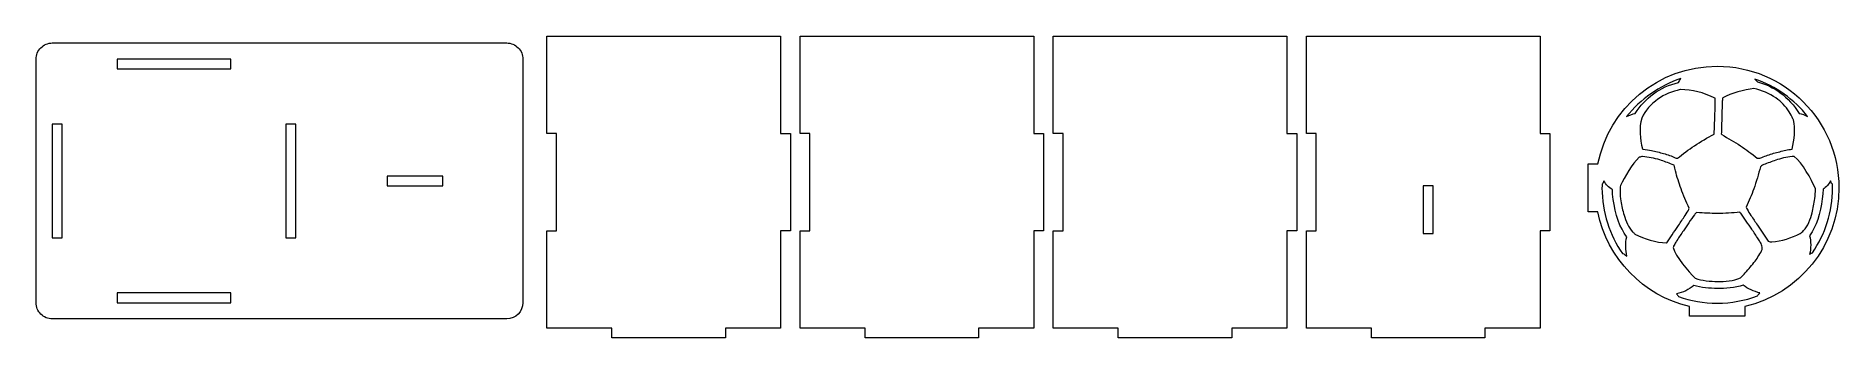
# Model space of a CAD drawing. Header units: millimetres. Extents: x -278 to 278, y -47 to 46.
import ezdxf

# ---------------------------------------------------------------- set-up
doc = ezdxf.new("R2010")
doc.units = ezdxf.units.MM
doc.header["$MEASUREMENT"] = 0
doc.layers.add('Camada 1', color=7, linetype='Continuous')

msp = doc.modelspace()

# ---------------------------------------------------------------- linework, layer by layer
at = {"layer": 'Camada 1', "color": 250, "lineweight": 20}
for points, knots in [([(-48.3344, -43.5), (-48.3344, -43.5), (-48.3344, -13.5), (-48.3344, -13.5), (-48.3344, -13.5), (-48.3344, -13.5), (-45.3344, -13.5), (-45.3344, -13.5), (-45.3344, -13.5), (-45.3344, -13.5), (-45.3344, 16.5), (-45.3344, 16.5), (-45.3344, 16.5), (-45.3344, 16.5), (-48.3344, 16.5), (-48.3344, 16.5), (-48.3344, 16.5), (-48.3344, 16.5), (-48.3344, 46.5), (-48.3344, 46.5), (-48.3344, 46.5), (-48.3344, 46.5), (-120.3344, 46.5), (-120.3344, 46.5), (-120.3344, 46.5), (-120.3344, 46.5), (-120.3344, 16.5), (-120.3344, 16.5), (-120.3344, 16.5), (-120.3344, 16.5), (-117.3344, 16.5), (-117.3344, 16.5), (-117.3344, 16.5), (-117.3344, 16.5), (-117.3344, -13.5), (-117.3344, -13.5), (-117.3344, -13.5), (-117.3344, -13.5), (-120.3344, -13.5), (-120.3344, -13.5), (-120.3344, -13.5), (-120.3344, -13.5), (-120.3344, -43.5), (-120.3344, -43.5), (-120.3344, -43.5), (-120.3344, -43.5), (-100.3344, -43.5), (-100.3344, -43.5), (-100.3344, -43.5), (-100.3344, -43.5), (-100.3344, -46.5), (-100.3344, -46.5), (-100.3344, -46.5), (-100.3344, -46.5), (-65.3344, -46.5), (-65.3344, -46.5), (-65.3344, -46.5), (-65.3344, -46.5), (-65.3344, -43.5), (-65.3344, -43.5), (-65.3344, -43.5), (-65.3344, -43.5), (-48.3344, -43.5), (-48.3344, -43.5)], [0, 0, 0, 0, 0.05882353, 0.05882353, 0.05882353, 0.05882353, 0.11764706, 0.11764706, 0.11764706, 0.11764706, 0.17647059, 0.17647059, 0.17647059, 0.17647059, 0.23529412, 0.23529412, 0.23529412, 0.23529412, 0.29411765, 0.29411765, 0.29411765, 0.29411765, 0.35294118, 0.35294118, 0.35294118, 0.35294118, 0.41176471, 0.41176471, 0.41176471, 0.41176471, 0.47058824, 0.47058824, 0.47058824, 0.47058824, 0.52941176, 0.52941176, 0.52941176, 0.52941176, 0.58823529, 0.58823529, 0.58823529, 0.58823529, 0.64705882, 0.64705882, 0.64705882, 0.64705882, 0.70588235, 0.70588235, 0.70588235, 0.70588235, 0.76470588, 0.76470588, 0.76470588, 0.76470588, 0.82352941, 0.82352941, 0.82352941, 0.82352941, 0.88235294, 0.88235294, 0.88235294, 0.88235294, 1, 1, 1, 1]), ([(29.6656, -43.5), (29.6656, -43.5), (29.6656, -13.5), (29.6656, -13.5), (29.6656, -13.5), (29.6656, -13.5), (32.6656, -13.5), (32.6656, -13.5), (32.6656, -13.5), (32.6656, -13.5), (32.6656, 16.5), (32.6656, 16.5), (32.6656, 16.5), (32.6656, 16.5), (29.6656, 16.5), (29.6656, 16.5), (29.6656, 16.5), (29.6656, 16.5), (29.6656, 46.5), (29.6656, 46.5), (29.6656, 46.5), (29.6656, 46.5), (-42.3344, 46.5), (-42.3344, 46.5), (-42.3344, 46.5), (-42.3344, 46.5), (-42.3344, 16.5), (-42.3344, 16.5), (-42.3344, 16.5), (-42.3344, 16.5), (-39.3344, 16.5), (-39.3344, 16.5), (-39.3344, 16.5), (-39.3344, 16.5), (-39.3344, -13.5), (-39.3344, -13.5), (-39.3344, -13.5), (-39.3344, -13.5), (-42.3344, -13.5), (-42.3344, -13.5), (-42.3344, -13.5), (-42.3344, -13.5), (-42.3344, -43.5), (-42.3344, -43.5), (-42.3344, -43.5), (-42.3344, -43.5), (-22.3344, -43.5), (-22.3344, -43.5), (-22.3344, -43.5), (-22.3344, -43.5), (-22.3344, -46.5), (-22.3344, -46.5), (-22.3344, -46.5), (-22.3344, -46.5), (12.6656, -46.5), (12.6656, -46.5), (12.6656, -46.5), (12.6656, -46.5), (12.6656, -43.5), (12.6656, -43.5), (12.6656, -43.5), (12.6656, -43.5), (29.6656, -43.5), (29.6656, -43.5)], [0, 0, 0, 0, 0.05882353, 0.05882353, 0.05882353, 0.05882353, 0.11764706, 0.11764706, 0.11764706, 0.11764706, 0.17647059, 0.17647059, 0.17647059, 0.17647059, 0.23529412, 0.23529412, 0.23529412, 0.23529412, 0.29411765, 0.29411765, 0.29411765, 0.29411765, 0.35294118, 0.35294118, 0.35294118, 0.35294118, 0.41176471, 0.41176471, 0.41176471, 0.41176471, 0.47058824, 0.47058824, 0.47058824, 0.47058824, 0.52941176, 0.52941176, 0.52941176, 0.52941176, 0.58823529, 0.58823529, 0.58823529, 0.58823529, 0.64705882, 0.64705882, 0.64705882, 0.64705882, 0.70588235, 0.70588235, 0.70588235, 0.70588235, 0.76470588, 0.76470588, 0.76470588, 0.76470588, 0.82352941, 0.82352941, 0.82352941, 0.82352941, 0.88235294, 0.88235294, 0.88235294, 0.88235294, 1, 1, 1, 1]), ([(107.6656, -43.5), (107.6656, -43.5), (107.6656, -13.5), (107.6656, -13.5), (107.6656, -13.5), (107.6656, -13.5), (110.6656, -13.5), (110.6656, -13.5), (110.6656, -13.5), (110.6656, -13.5), (110.6656, 16.5), (110.6656, 16.5), (110.6656, 16.5), (110.6656, 16.5), (107.6656, 16.5), (107.6656, 16.5), (107.6656, 16.5), (107.6656, 16.5), (107.6656, 46.5), (107.6656, 46.5), (107.6656, 46.5), (107.6656, 46.5), (35.6656, 46.5), (35.6656, 46.5), (35.6656, 46.5), (35.6656, 46.5), (35.6656, 16.5), (35.6656, 16.5), (35.6656, 16.5), (35.6656, 16.5), (38.6656, 16.5), (38.6656, 16.5), (38.6656, 16.5), (38.6656, 16.5), (38.6656, -13.5), (38.6656, -13.5), (38.6656, -13.5), (38.6656, -13.5), (35.6656, -13.5), (35.6656, -13.5), (35.6656, -13.5), (35.6656, -13.5), (35.6656, -43.5), (35.6656, -43.5), (35.6656, -43.5), (35.6656, -43.5), (55.6656, -43.5), (55.6656, -43.5), (55.6656, -43.5), (55.6656, -43.5), (55.6656, -46.5), (55.6656, -46.5), (55.6656, -46.5), (55.6656, -46.5), (90.6656, -46.5), (90.6656, -46.5), (90.6656, -46.5), (90.6656, -46.5), (90.6656, -43.5), (90.6656, -43.5), (90.6656, -43.5), (90.6656, -43.5), (107.6656, -43.5), (107.6656, -43.5)], [0, 0, 0, 0, 0.05882353, 0.05882353, 0.05882353, 0.05882353, 0.11764706, 0.11764706, 0.11764706, 0.11764706, 0.17647059, 0.17647059, 0.17647059, 0.17647059, 0.23529412, 0.23529412, 0.23529412, 0.23529412, 0.29411765, 0.29411765, 0.29411765, 0.29411765, 0.35294118, 0.35294118, 0.35294118, 0.35294118, 0.41176471, 0.41176471, 0.41176471, 0.41176471, 0.47058824, 0.47058824, 0.47058824, 0.47058824, 0.52941176, 0.52941176, 0.52941176, 0.52941176, 0.58823529, 0.58823529, 0.58823529, 0.58823529, 0.64705882, 0.64705882, 0.64705882, 0.64705882, 0.70588235, 0.70588235, 0.70588235, 0.70588235, 0.76470588, 0.76470588, 0.76470588, 0.76470588, 0.82352941, 0.82352941, 0.82352941, 0.82352941, 0.88235294, 0.88235294, 0.88235294, 0.88235294, 1, 1, 1, 1]), ([(185.6656, 46.4999), (185.6656, 46.4999), (113.6656, 46.4999), (113.6656, 46.4999), (113.6656, 46.4999), (113.6656, 46.4999), (113.6656, 16.4999), (113.6656, 16.4999), (113.6656, 16.4999), (113.6656, 16.4999), (116.6656, 16.4999), (116.6656, 16.4999), (116.6656, 16.4999), (116.6656, 16.4999), (116.6656, -13.5001), (116.6656, -13.5001), (116.6656, -13.5001), (116.6656, -13.5001), (113.6656, -13.5001), (113.6656, -13.5001), (113.6656, -13.5001), (113.6656, -13.5001), (113.6656, -43.5001), (113.6656, -43.5001), (113.6656, -43.5001), (113.6656, -43.5001), (133.6656, -43.5001), (133.6656, -43.5001), (133.6656, -43.5001), (133.6656, -43.5001), (133.6656, -46.5001), (133.6656, -46.5001), (133.6656, -46.5001), (133.6656, -46.5001), (168.6656, -46.5001), (168.6656, -46.5001), (168.6656, -46.5001), (168.6656, -46.5001), (168.6656, -43.5001), (168.6656, -43.5001), (168.6656, -43.5001), (168.6656, -43.5001), (185.6656, -43.5001), (185.6656, -43.5001), (185.6656, -43.5001), (185.6656, -43.5001), (185.6656, -13.5001), (185.6656, -13.5001), (185.6656, -13.5001), (185.6656, -13.5001), (188.6656, -13.5001), (188.6656, -13.5001), (188.6656, -13.5001), (188.6656, -13.5001), (188.6656, 16.4999), (188.6656, 16.4999), (188.6656, 16.4999), (188.6656, 16.4999), (185.6656, 16.4999), (185.6656, 16.4999), (185.6656, 16.4999), (185.6656, 16.4999), (185.6656, 46.4999), (185.6656, 46.4999)], [0, 0, 0, 0, 0.05882353, 0.05882353, 0.05882353, 0.05882353, 0.11764706, 0.11764706, 0.11764706, 0.11764706, 0.17647059, 0.17647059, 0.17647059, 0.17647059, 0.23529412, 0.23529412, 0.23529412, 0.23529412, 0.29411765, 0.29411765, 0.29411765, 0.29411765, 0.35294118, 0.35294118, 0.35294118, 0.35294118, 0.41176471, 0.41176471, 0.41176471, 0.41176471, 0.47058824, 0.47058824, 0.47058824, 0.47058824, 0.52941176, 0.52941176, 0.52941176, 0.52941176, 0.58823529, 0.58823529, 0.58823529, 0.58823529, 0.64705882, 0.64705882, 0.64705882, 0.64705882, 0.70588235, 0.70588235, 0.70588235, 0.70588235, 0.76470588, 0.76470588, 0.76470588, 0.76470588, 0.82352941, 0.82352941, 0.82352941, 0.82352941, 0.88235294, 0.88235294, 0.88235294, 0.88235294, 1, 1, 1, 1]), ([(-272.7241, -40.6356), (-272.7241, -40.6356), (-132.7241, -40.6356), (-132.7241, -40.6356), (-132.7241, -40.6356), (-129.9627, -40.6356), (-127.7241, -38.397), (-127.7241, -35.6356), (-127.7241, -35.6356), (-127.7241, -35.6356), (-127.7241, 39.3644), (-127.7241, 39.3644), (-127.7241, 39.3644), (-127.7241, 40.6905), (-128.2509, 41.9623), (-129.1886, 42.8999), (-129.1886, 42.8999), (-130.1262, 43.8376), (-131.398, 44.3644), (-132.7241, 44.3644), (-132.7241, 44.3644), (-132.7241, 44.3644), (-272.7241, 44.3644), (-272.7241, 44.3644), (-272.7241, 44.3644), (-274.0502, 44.3644), (-275.322, 43.8376), (-276.2596, 42.8999), (-276.2596, 42.8999), (-277.1973, 41.9623), (-277.7241, 40.6905), (-277.7241, 39.3644), (-277.7241, 39.3644), (-277.7241, 39.3644), (-277.7241, -35.6356), (-277.7241, -35.6356), (-277.7241, -35.6356), (-277.7241, -36.9617), (-277.1973, -38.2335), (-276.2596, -39.1711), (-276.2596, -39.1711), (-275.322, -40.1088), (-274.0502, -40.6356), (-272.7241, -40.6356)], [0, 0, 0, 0, 0.08333333, 0.08333333, 0.08333333, 0.08333333, 0.16666667, 0.16666667, 0.16666667, 0.16666667, 0.25, 0.25, 0.25, 0.25, 0.33333333, 0.33333333, 0.33333333, 0.33333333, 0.41666667, 0.41666667, 0.41666667, 0.41666667, 0.5, 0.5, 0.5, 0.5, 0.58333333, 0.58333333, 0.58333333, 0.58333333, 0.66666667, 0.66666667, 0.66666667, 0.66666667, 0.75, 0.75, 0.75, 0.75, 0.83333333, 0.83333333, 0.83333333, 0.83333333, 1, 1, 1, 1]), ([(-217.7241, 36.3644), (-217.7241, 36.3644), (-252.7241, 36.3644), (-252.7241, 36.3644), (-252.7241, 36.3644), (-252.7241, 36.3644), (-252.7241, 39.3644), (-252.7241, 39.3644), (-252.7241, 39.3644), (-252.7241, 39.3644), (-217.7241, 39.3644), (-217.7241, 39.3644), (-217.7241, 39.3644), (-217.7241, 39.3644), (-217.7241, 36.3644), (-217.7241, 36.3644)], [0, 0, 0, 0, 0.2, 0.2, 0.2, 0.2, 0.4, 0.4, 0.4, 0.4, 0.6, 0.6, 0.6, 0.6, 1, 1, 1, 1]), ([(203.4485, -7.6544), (206.3186, -22.0547), (217.4352, -33.481), (231.667, -36.8027), (231.667, -36.8027), (231.667, -36.8027), (231.667, -39.8027), (231.667, -39.8027), (231.667, -39.8027), (231.667, -39.8027), (248.7811, -39.8027), (248.7811, -39.8027), (248.7811, -39.8027), (248.7811, -39.8027), (248.7811, -36.8027), (248.7811, -36.8027), (248.7811, -36.8027), (265.3688, -32.9313), (277.7242, -18.0506), (277.7242, -0.2837), (277.7242, -0.2837), (277.7242, 20.4265), (260.9351, 37.216), (240.224, 37.216), (240.224, 37.216), (222.0364, 37.216), (206.8729, 24.2678), (203.4485, 7.0869), (203.4485, 7.0869), (203.4485, 7.0869), (200.4485, 7.0869), (200.4485, 7.0869), (200.4485, 7.0869), (200.4485, 7.0869), (200.4485, -7.6544), (200.4485, -7.6544), (200.4485, -7.6544), (200.4485, -7.6544), (203.4485, -7.6544), (203.4485, -7.6544)], [0, 0, 0, 0, 0.09090909, 0.09090909, 0.09090909, 0.09090909, 0.18181818, 0.18181818, 0.18181818, 0.18181818, 0.27272727, 0.27272727, 0.27272727, 0.27272727, 0.36363636, 0.36363636, 0.36363636, 0.36363636, 0.45454545, 0.45454545, 0.45454545, 0.45454545, 0.54545455, 0.54545455, 0.54545455, 0.54545455, 0.63636364, 0.63636364, 0.63636364, 0.63636364, 0.72727273, 0.72727273, 0.72727273, 0.72727273, 0.81818182, 0.81818182, 0.81818182, 0.81818182, 1, 1, 1, 1]), ([(214.9778, 22.6796), (214.0706, 22.5013), (213.1702, 22.1346), (212.3237, 21.6681), (212.3237, 21.6681), (216.5837, 27.0758), (222.3834, 31.2128), (229.0607, 33.4231), (229.0607, 33.4231), (228.7557, 33.0413), (228.4897, 32.6332), (228.2822, 32.2028), (228.2822, 32.2028), (225.5464, 31.5319), (222.7989, 30.3611), (220.5525, 28.6793), (220.5525, 28.6793), (218.4032, 27.0703), (216.4233, 24.97), (214.9778, 22.6796)], [0, 0, 0, 0, 0.16666667, 0.16666667, 0.16666667, 0.16666667, 0.33333333, 0.33333333, 0.33333333, 0.33333333, 0.5, 0.5, 0.5, 0.5, 0.66666667, 0.66666667, 0.66666667, 0.66666667, 1, 1, 1, 1]), ([(227.3179, 9.0294), (226.1654, 9.5474), (224.9151, 9.9555), (223.6941, 10.3096), (223.6941, 10.3096), (222.4572, 10.6682), (221.1991, 10.9802), (219.9388, 11.2447), (219.9388, 11.2447), (219.1693, 11.4063), (218.2405, 11.6084), (217.4568, 11.6546), (217.4568, 11.6546), (217.3537, 11.6606), (217.272, 11.6974), (217.2009, 11.7549), (217.2009, 11.7549), (216.4174, 14.7003), (216.0894, 18.3237), (216.9591, 21.2433), (216.9591, 21.2433), (218.0341, 23.5373), (219.8528, 25.6204), (221.9209, 27.0609), (221.9209, 27.0609), (223.9541, 28.4771), (226.4035, 29.4546), (228.8265, 29.9998), (228.8265, 29.9998), (228.8581, 29.9975), (228.8903, 29.9965), (228.9229, 29.997), (228.9229, 29.997), (232.4309, 30.0471), (236.1869, 29.036), (239.3234, 27.4739), (239.3234, 27.4739), (239.3234, 27.4739), (239.5468, 27.3609), (239.5468, 27.3609), (239.5468, 27.3609), (239.589, 27.2544), (239.611, 27.0763), (239.6162, 27.0062), (239.6162, 27.0062), (239.6595, 26.4212), (239.6193, 25.7184), (239.6049, 25.1285), (239.6049, 25.1285), (239.5781, 24.0299), (239.5395, 22.931), (239.4986, 21.8328), (239.4986, 21.8328), (239.4315, 20.0317), (239.358, 18.2298), (239.2746, 16.4294), (239.2746, 16.4294), (239.2746, 16.4294), (239.2738, 16.4089), (239.2738, 16.4089), (239.2738, 16.4089), (239.2702, 16.3781), (239.2603, 16.3442), (239.247, 16.3105), (239.247, 16.3105), (237.2069, 15.1576), (235.1368, 13.9692), (233.1748, 12.698), (233.1748, 12.698), (231.3882, 11.5404), (229.6275, 10.1742), (227.9556, 8.8313), (227.9556, 8.8313), (227.7325, 8.8778), (227.5026, 8.9492), (227.3179, 9.0294)], [0, 0, 0, 0, 0.05, 0.05, 0.05, 0.05, 0.1, 0.1, 0.1, 0.1, 0.15, 0.15, 0.15, 0.15, 0.2, 0.2, 0.2, 0.2, 0.25, 0.25, 0.25, 0.25, 0.3, 0.3, 0.3, 0.3, 0.35, 0.35, 0.35, 0.35, 0.4, 0.4, 0.4, 0.4, 0.45, 0.45, 0.45, 0.45, 0.5, 0.5, 0.5, 0.5, 0.55, 0.55, 0.55, 0.55, 0.6, 0.6, 0.6, 0.6, 0.65, 0.65, 0.65, 0.65, 0.7, 0.7, 0.7, 0.7, 0.75, 0.75, 0.75, 0.75, 0.8, 0.8, 0.8, 0.8, 0.85, 0.85, 0.85, 0.85, 0.9, 0.9, 0.9, 0.9, 1, 1, 1, 1]), ([(247.3716, 12.698), (245.5115, 13.9032), (243.5556, 15.0292), (241.6252, 16.1259), (241.6252, 16.1259), (241.567, 16.2115), (241.5077, 16.3074), (241.4792, 16.3794), (241.4792, 16.3794), (241.5249, 16.9701), (241.5203, 17.618), (241.5366, 18.2078), (241.5366, 18.2078), (241.5366, 18.2078), (241.6343, 21.7949), (241.6343, 21.7949), (241.6343, 21.7949), (241.6662, 22.9308), (241.6989, 24.067), (241.7403, 25.2027), (241.7403, 25.2027), (241.7554, 25.6152), (241.7713, 26.0279), (241.7922, 26.4402), (241.7922, 26.4402), (241.8025, 26.6446), (241.8091, 26.8675), (241.8345, 27.0702), (241.8345, 27.0702), (241.8499, 27.1928), (241.8712, 27.3211), (241.9019, 27.4463), (241.9019, 27.4463), (244.6083, 28.9438), (248.5121, 29.8603), (251.5308, 30.3251), (251.5308, 30.3251), (253.9057, 29.7732), (256.2954, 28.8117), (258.2957, 27.4186), (258.2957, 27.4186), (259.9292, 26.2809), (261.3332, 24.8193), (262.4053, 23.1422), (262.4053, 23.1422), (262.8026, 22.5208), (263.2791, 21.6833), (263.5224, 20.9783), (263.5224, 20.9783), (263.5625, 20.8621), (263.615, 20.7672), (263.6911, 20.6743), (263.6911, 20.6743), (264.3486, 17.9246), (264.0462, 14.4566), (263.2776, 11.6703), (263.2776, 11.6703), (262.6349, 11.5875), (261.9475, 11.439), (261.3547, 11.3145), (261.3547, 11.3145), (260.0944, 11.0499), (258.8362, 10.7379), (257.5994, 10.3793), (257.5994, 10.3793), (256.3784, 10.0252), (255.1282, 9.6171), (253.9679, 9.0956), (253.9679, 9.0956), (253.6481, 8.9569), (252.973, 8.773), (252.6204, 8.8717), (252.6204, 8.8717), (252.6204, 8.8717), (252.5058, 8.8991), (252.5058, 8.8991), (252.5058, 8.8991), (250.8603, 10.2169), (249.1308, 11.5582), (247.3716, 12.698)], [0, 0, 0, 0, 0.04761905, 0.04761905, 0.04761905, 0.04761905, 0.0952381, 0.0952381, 0.0952381, 0.0952381, 0.14285714, 0.14285714, 0.14285714, 0.14285714, 0.19047619, 0.19047619, 0.19047619, 0.19047619, 0.23809524, 0.23809524, 0.23809524, 0.23809524, 0.28571429, 0.28571429, 0.28571429, 0.28571429, 0.33333333, 0.33333333, 0.33333333, 0.33333333, 0.38095238, 0.38095238, 0.38095238, 0.38095238, 0.42857143, 0.42857143, 0.42857143, 0.42857143, 0.47619048, 0.47619048, 0.47619048, 0.47619048, 0.52380952, 0.52380952, 0.52380952, 0.52380952, 0.57142857, 0.57142857, 0.57142857, 0.57142857, 0.61904762, 0.61904762, 0.61904762, 0.61904762, 0.66666667, 0.66666667, 0.66666667, 0.66666667, 0.71428571, 0.71428571, 0.71428571, 0.71428571, 0.76190476, 0.76190476, 0.76190476, 0.76190476, 0.80952381, 0.80952381, 0.80952381, 0.80952381, 0.85714286, 0.85714286, 0.85714286, 0.85714286, 0.9047619, 0.9047619, 0.9047619, 0.9047619, 1, 1, 1, 1]), ([(252.5918, 32.3888), (252.3669, 32.6996), (252.1168, 32.9924), (251.8474, 33.2673), (251.8474, 33.2673), (258.3112, 31.0283), (263.928, 26.9752), (268.0864, 21.7159), (268.0864, 21.7159), (267.2432, 22.1722), (266.3491, 22.5273), (265.4522, 22.6933), (265.4522, 22.6933), (264.0044, 25.1115), (261.8868, 27.3732), (259.6641, 29.0371), (259.6641, 29.0371), (257.5825, 30.5954), (255.1005, 31.6981), (252.5918, 32.3888)], [0, 0, 0, 0, 0.16666667, 0.16666667, 0.16666667, 0.16666667, 0.33333333, 0.33333333, 0.33333333, 0.33333333, 0.5, 0.5, 0.5, 0.5, 0.66666667, 0.66666667, 0.66666667, 0.66666667, 1, 1, 1, 1]), ([(-269.7241, 19.3644), (-269.7241, 19.3644), (-269.7241, -15.6356), (-269.7241, -15.6356), (-269.7241, -15.6356), (-269.7241, -15.6356), (-272.7241, -15.6356), (-272.7241, -15.6356), (-272.7241, -15.6356), (-272.7241, -15.6356), (-272.7241, 19.3644), (-272.7241, 19.3644), (-272.7241, 19.3644), (-272.7241, 19.3644), (-269.7241, 19.3644), (-269.7241, 19.3644)], [0, 0, 0, 0, 0.2, 0.2, 0.2, 0.2, 0.4, 0.4, 0.4, 0.4, 0.6, 0.6, 0.6, 0.6, 1, 1, 1, 1]), ([(-197.7241, -15.6356), (-197.7241, -15.6356), (-200.7241, -15.6356), (-200.7241, -15.6356), (-200.7241, -15.6356), (-200.7241, -15.6356), (-200.7241, 19.3644), (-200.7241, 19.3644), (-200.7241, 19.3644), (-200.7241, 19.3644), (-197.7241, 19.3644), (-197.7241, 19.3644), (-197.7241, 19.3644), (-197.7241, 19.3644), (-197.7241, -15.6356), (-197.7241, -15.6356)], [0, 0, 0, 0, 0.2, 0.2, 0.2, 0.2, 0.4, 0.4, 0.4, 0.4, 0.6, 0.6, 0.6, 0.6, 1, 1, 1, 1]), ([(224.6195, -17.2177), (221.3228, -17.1284), (217.7891, -15.9874), (214.8871, -14.4856), (214.8871, -14.4856), (214.6482, -14.2542), (214.4068, -14.0252), (214.1637, -13.7982), (214.1637, -13.7982), (212.8716, -12.5914), (212.0142, -10.3273), (211.5179, -8.6654), (211.5179, -8.6654), (211.094, -7.2462), (210.7799, -5.773), (210.5585, -4.3087), (210.5585, -4.3087), (210.4226, -3.41), (210.2736, -2.3308), (210.2891, -1.4207), (210.2891, -1.4207), (210.296, -1.0106), (210.314, 0.0478), (210.4512, 0.4687), (210.4512, 0.4687), (211.7568, 3.1269), (213.9829, 7.1677), (216.2184, 9.1497), (216.2184, 9.1497), (216.5219, 9.2751), (216.9118, 9.385), (217.2201, 9.3617), (217.2201, 9.3617), (219.0392, 9.2245), (220.7936, 8.9026), (222.5359, 8.3627), (222.5359, 8.3627), (223.8333, 7.9608), (225.0574, 7.4441), (226.3254, 6.9708), (226.3254, 6.9708), (226.5256, 6.8961), (226.7268, 6.8132), (226.9217, 6.7191), (226.9217, 6.7191), (227.0383, 6.1405), (227.1872, 5.5575), (227.3355, 4.9958), (227.3355, 4.9958), (227.8274, 3.1331), (228.4268, 1.2855), (229.0641, -0.5318), (229.0641, -0.5318), (229.771, -2.5475), (230.647, -4.5599), (231.5871, -6.4846), (231.5871, -6.4846), (231.5264, -6.7796), (231.3802, -7.0842), (231.2395, -7.3261), (231.2395, -7.3261), (230.8725, -7.9573), (230.4453, -8.5877), (230.0446, -9.1988), (230.0446, -9.1988), (229.3875, -10.2012), (228.723, -11.1989), (228.057, -12.1953), (228.057, -12.1953), (226.9437, -13.8609), (225.8251, -15.5234), (224.7015, -17.1821), (224.7015, -17.1821), (224.7015, -17.1821), (224.6195, -17.2177), (224.6195, -17.2177)], [0, 0, 0, 0, 0.05, 0.05, 0.05, 0.05, 0.1, 0.1, 0.1, 0.1, 0.15, 0.15, 0.15, 0.15, 0.2, 0.2, 0.2, 0.2, 0.25, 0.25, 0.25, 0.25, 0.3, 0.3, 0.3, 0.3, 0.35, 0.35, 0.35, 0.35, 0.4, 0.4, 0.4, 0.4, 0.45, 0.45, 0.45, 0.45, 0.5, 0.5, 0.5, 0.5, 0.55, 0.55, 0.55, 0.55, 0.6, 0.6, 0.6, 0.6, 0.65, 0.65, 0.65, 0.65, 0.7, 0.7, 0.7, 0.7, 0.75, 0.75, 0.75, 0.75, 0.8, 0.8, 0.8, 0.8, 0.85, 0.85, 0.85, 0.85, 0.9, 0.9, 0.9, 0.9, 1, 1, 1, 1]), ([(255.9684, -16.7228), (254.8438, -15.0627), (253.7244, -13.3987), (252.6102, -11.7316), (252.6102, -11.7316), (251.9442, -10.7352), (251.2798, -9.7375), (250.6227, -8.7351), (250.6227, -8.7351), (250.2221, -8.124), (249.7949, -7.4935), (249.4279, -6.8624), (249.4279, -6.8624), (249.3057, -6.6522), (249.1861, -6.4079), (249.1153, -6.1615), (249.1153, -6.1615), (249.9939, -4.3351), (250.8131, -2.4399), (251.4823, -0.5318), (251.4823, -0.5318), (252.248, 1.6517), (253.0039, 3.9588), (253.5155, 6.2268), (253.5155, 6.2268), (253.8727, 6.5901), (254.5522, 6.8854), (254.968, 7.0407), (254.968, 7.0407), (256.2361, 7.514), (257.46, 8.0307), (258.7575, 8.4326), (258.7575, 8.4326), (260.4619, 8.9607), (262.1779, 9.2802), (263.9547, 9.4223), (263.9547, 9.4223), (266.4187, 7.4817), (269.2, 2.3745), (270.4856, -0.4476), (270.4856, -0.4476), (270.4856, -0.4476), (270.4907, -0.6428), (270.4907, -0.6428), (270.4907, -0.6428), (270.5091, -1.5775), (270.3903, -2.6397), (270.2746, -3.5662), (270.2746, -3.5662), (270.0888, -5.0552), (269.8172, -6.5541), (269.4364, -8.0059), (269.4364, -8.0059), (268.9879, -9.7162), (268.1644, -12.178), (266.8456, -13.416), (266.8456, -13.416), (266.5002, -13.7402), (266.1474, -14.0585), (265.7834, -14.3621), (265.7834, -14.3621), (263.1022, -15.7012), (260.0375, -16.6714), (257.0363, -16.8799), (257.0363, -16.8799), (256.789, -16.8816), (256.202, -16.8566), (255.9684, -16.7228)], [0, 0, 0, 0, 0.05555556, 0.05555556, 0.05555556, 0.05555556, 0.11111111, 0.11111111, 0.11111111, 0.11111111, 0.16666667, 0.16666667, 0.16666667, 0.16666667, 0.22222222, 0.22222222, 0.22222222, 0.22222222, 0.27777778, 0.27777778, 0.27777778, 0.27777778, 0.33333333, 0.33333333, 0.33333333, 0.33333333, 0.38888889, 0.38888889, 0.38888889, 0.38888889, 0.44444444, 0.44444444, 0.44444444, 0.44444444, 0.5, 0.5, 0.5, 0.5, 0.55555556, 0.55555556, 0.55555556, 0.55555556, 0.61111111, 0.61111111, 0.61111111, 0.61111111, 0.66666667, 0.66666667, 0.66666667, 0.66666667, 0.72222222, 0.72222222, 0.72222222, 0.72222222, 0.77777778, 0.77777778, 0.77777778, 0.77777778, 0.83333333, 0.83333333, 0.83333333, 0.83333333, 0.88888889, 0.88888889, 0.88888889, 0.88888889, 1, 1, 1, 1]), ([(-152.3914, 0.3644), (-152.3914, 0.3644), (-169.5056, 0.3644), (-169.5056, 0.3644), (-169.5056, 0.3644), (-169.5056, 0.3644), (-169.5056, 3.3644), (-169.5056, 3.3644), (-169.5056, 3.3644), (-169.5056, 3.3644), (-152.3914, 3.3644), (-152.3914, 3.3644), (-152.3914, 3.3644), (-152.3914, 3.3644), (-152.3914, 0.3644), (-152.3914, 0.3644)], [0, 0, 0, 0, 0.2, 0.2, 0.2, 0.2, 0.4, 0.4, 0.4, 0.4, 0.6, 0.6, 0.6, 0.6, 1, 1, 1, 1]), ([(149.6656, -14.3518), (149.6656, -14.3518), (149.6656, 0.3896), (149.6656, 0.3896), (149.6656, 0.3896), (149.6656, 0.3896), (152.6656, 0.3896), (152.6656, 0.3896), (152.6656, 0.3896), (152.6656, 0.3896), (152.6656, -14.3518), (152.6656, -14.3518), (152.6656, -14.3518), (152.6656, -14.3518), (149.6656, -14.3518), (149.6656, -14.3518)], [0, 0, 0, 0, 0.2, 0.2, 0.2, 0.2, 0.4, 0.4, 0.4, 0.4, 0.6, 0.6, 0.6, 0.6, 1, 1, 1, 1]), ([(207.9153, -0.8146), (208.0178, -4.4231), (209.1643, -9.8826), (210.8868, -13.0176), (210.8868, -13.0176), (211.3307, -13.8255), (211.8167, -14.6346), (212.3464, -15.3974), (212.3464, -15.3974), (211.8403, -17.2838), (211.9524, -19.3965), (212.4172, -21.3326), (212.4172, -21.3326), (212.1484, -21.1966), (211.9023, -21.0273), (211.6998, -20.8236), (211.6998, -20.8236), (211.523, -20.6458), (211.2958, -20.5475), (211.0632, -20.5306), (211.0632, -20.5306), (207.0681, -14.7881), (204.7244, -7.81), (204.7244, -0.2837), (204.7244, -0.2837), (204.7244, 0.0906), (204.7322, 0.4631), (204.7437, 0.8346), (204.7437, 0.8346), (204.9116, 0.971), (205.0361, 1.1628), (205.0877, 1.3894), (205.0877, 1.3894), (205.123, 1.5445), (205.2058, 1.7214), (205.3148, 1.9038), (205.3148, 1.9038), (205.9421, 0.7875), (206.8147, -0.2255), (207.9153, -0.8146)], [0, 0, 0, 0, 0.09090909, 0.09090909, 0.09090909, 0.09090909, 0.18181818, 0.18181818, 0.18181818, 0.18181818, 0.27272727, 0.27272727, 0.27272727, 0.27272727, 0.36363636, 0.36363636, 0.36363636, 0.36363636, 0.45454545, 0.45454545, 0.45454545, 0.45454545, 0.54545455, 0.54545455, 0.54545455, 0.54545455, 0.63636364, 0.63636364, 0.63636364, 0.63636364, 0.72727273, 0.72727273, 0.72727273, 0.72727273, 0.81818182, 0.81818182, 0.81818182, 0.81818182, 1, 1, 1, 1]), ([(268.6644, -15.0151), (269.1931, -14.2497), (269.678, -13.4379), (270.1206, -12.6276), (270.1206, -12.6276), (271.7658, -9.6155), (272.6659, -4.2979), (272.8398, -0.6673), (272.8398, -0.6673), (273.8072, -0.0729), (274.5872, 0.8556), (275.1638, 1.8718), (275.1638, 1.8718), (275.2509, 1.7165), (275.3168, 1.5665), (275.3473, 1.4327), (275.3473, 1.4327), (275.4002, 1.2006), (275.5295, 1.0052), (275.7036, 0.8683), (275.7036, 0.8683), (275.7159, 0.4856), (275.7242, 0.102), (275.7242, -0.2837), (275.7242, -0.2837), (275.7242, -7.6868), (273.4573, -14.5597), (269.5813, -20.2482), (269.5813, -20.2482), (269.2999, -20.2505), (269.0223, -20.3714), (268.8268, -20.6018), (268.8268, -20.6018), (268.7784, -20.6589), (268.7268, -20.7132), (268.6724, -20.7649), (268.6724, -20.7649), (269.0906, -18.8759), (269.1714, -16.8288), (268.6644, -15.0151)], [0, 0, 0, 0, 0.09090909, 0.09090909, 0.09090909, 0.09090909, 0.18181818, 0.18181818, 0.18181818, 0.18181818, 0.27272727, 0.27272727, 0.27272727, 0.27272727, 0.36363636, 0.36363636, 0.36363636, 0.36363636, 0.45454545, 0.45454545, 0.45454545, 0.45454545, 0.54545455, 0.54545455, 0.54545455, 0.54545455, 0.63636364, 0.63636364, 0.63636364, 0.63636364, 0.72727273, 0.72727273, 0.72727273, 0.72727273, 0.81818182, 0.81818182, 0.81818182, 0.81818182, 1, 1, 1, 1]), ([(233.4718, -28.1316), (231.384, -25.9992), (227.3483, -21.4246), (226.6539, -18.684), (226.6539, -18.684), (226.6811, -18.5313), (226.7201, -18.3782), (226.7773, -18.2367), (226.7773, -18.2367), (226.8606, -18.0308), (227.0029, -17.7957), (227.1151, -17.6036), (227.1151, -17.6036), (227.3401, -17.2186), (227.5778, -16.8395), (227.8174, -16.4635), (227.8174, -16.4635), (228.4605, -15.4546), (229.1281, -14.4588), (229.7993, -13.4684), (229.7993, -13.4684), (230.9224, -11.8111), (232.0629, -10.1605), (233.2183, -8.5252), (233.2183, -8.5252), (233.4044, -8.2857), (233.6908, -8.0353), (233.9689, -7.8538), (233.9689, -7.8538), (236.0595, -8.0467), (238.1766, -8.1416), (240.2735, -8.1416), (240.2735, -8.1416), (242.5639, -8.1416), (244.9084, -8.0085), (247.1965, -7.7871), (247.1965, -7.7871), (247.2895, -7.8759), (247.3777, -7.97), (247.4489, -8.0615), (247.4489, -8.0615), (248.6042, -9.6968), (249.7447, -11.3474), (250.8678, -13.0047), (250.8678, -13.0047), (251.539, -13.9952), (252.2066, -14.991), (252.8497, -15.9999), (252.8497, -15.9999), (253.0893, -16.3759), (253.3271, -16.755), (253.552, -17.14), (253.552, -17.14), (253.6643, -17.3322), (253.8066, -17.5672), (253.89, -17.7732), (253.89, -17.7732), (254.0625, -18.1995), (254.0884, -18.7714), (254.0688, -19.2514), (254.0688, -19.2514), (253.538, -20.4888), (252.6759, -21.7447), (251.8801, -22.8116), (251.8801, -22.8116), (250.9453, -24.0648), (249.9252, -25.2685), (248.8738, -26.4253), (248.8738, -26.4253), (248.3906, -26.9569), (247.8952, -27.4909), (247.3871, -27.9992), (247.3871, -27.9992), (245.2833, -28.9734), (242.4921, -29.1556), (240.2514, -29.0938), (240.2514, -29.0938), (238.3943, -29.0426), (235.2862, -28.8821), (233.4718, -28.1316)], [0, 0, 0, 0, 0.04761905, 0.04761905, 0.04761905, 0.04761905, 0.0952381, 0.0952381, 0.0952381, 0.0952381, 0.14285714, 0.14285714, 0.14285714, 0.14285714, 0.19047619, 0.19047619, 0.19047619, 0.19047619, 0.23809524, 0.23809524, 0.23809524, 0.23809524, 0.28571429, 0.28571429, 0.28571429, 0.28571429, 0.33333333, 0.33333333, 0.33333333, 0.33333333, 0.38095238, 0.38095238, 0.38095238, 0.38095238, 0.42857143, 0.42857143, 0.42857143, 0.42857143, 0.47619048, 0.47619048, 0.47619048, 0.47619048, 0.52380952, 0.52380952, 0.52380952, 0.52380952, 0.57142857, 0.57142857, 0.57142857, 0.57142857, 0.61904762, 0.61904762, 0.61904762, 0.61904762, 0.66666667, 0.66666667, 0.66666667, 0.66666667, 0.71428571, 0.71428571, 0.71428571, 0.71428571, 0.76190476, 0.76190476, 0.76190476, 0.76190476, 0.80952381, 0.80952381, 0.80952381, 0.80952381, 0.85714286, 0.85714286, 0.85714286, 0.85714286, 0.9047619, 0.9047619, 0.9047619, 0.9047619, 1, 1, 1, 1]), ([(-217.7241, -32.6356), (-217.7241, -32.6356), (-217.7241, -35.6356), (-217.7241, -35.6356), (-217.7241, -35.6356), (-217.7241, -35.6356), (-252.7241, -35.6356), (-252.7241, -35.6356), (-252.7241, -35.6356), (-252.7241, -35.6356), (-252.7241, -32.6356), (-252.7241, -32.6356), (-252.7241, -32.6356), (-252.7241, -32.6356), (-217.7241, -32.6356), (-217.7241, -32.6356)], [0, 0, 0, 0, 0.2, 0.2, 0.2, 0.2, 0.4, 0.4, 0.4, 0.4, 0.6, 0.6, 0.6, 0.6, 1, 1, 1, 1]), ([(233.0214, -30.3383), (235.1799, -31.0469), (238.085, -31.207), (240.2046, -31.2477), (240.2046, -31.2477), (242.6947, -31.2956), (245.7924, -31.1254), (248.2306, -30.222), (248.2306, -30.222), (249.6509, -31.3926), (251.5385, -32.2063), (253.3827, -32.6343), (253.3827, -32.6343), (253.2203, -32.842), (253.0468, -33.0326), (252.8764, -33.1867), (252.8764, -33.1867), (252.7579, -33.2924), (252.6703, -33.4205), (252.6148, -33.5593), (252.6148, -33.5593), (248.7571, -34.9964), (244.5826, -35.7834), (240.224, -35.7834), (240.224, -35.7834), (236.0444, -35.7834), (232.0345, -35.059), (228.3104, -33.7325), (228.3104, -33.7325), (228.2571, -33.5727), (228.1627, -33.4241), (228.0286, -33.3038), (228.0286, -33.3038), (227.9108, -33.1982), (227.7909, -33.0731), (227.674, -32.9366), (227.674, -32.9366), (229.6027, -32.4856), (231.5803, -31.6064), (233.0214, -30.3383)], [0, 0, 0, 0, 0.09090909, 0.09090909, 0.09090909, 0.09090909, 0.18181818, 0.18181818, 0.18181818, 0.18181818, 0.27272727, 0.27272727, 0.27272727, 0.27272727, 0.36363636, 0.36363636, 0.36363636, 0.36363636, 0.45454545, 0.45454545, 0.45454545, 0.45454545, 0.54545455, 0.54545455, 0.54545455, 0.54545455, 0.63636364, 0.63636364, 0.63636364, 0.63636364, 0.72727273, 0.72727273, 0.72727273, 0.72727273, 0.81818182, 0.81818182, 0.81818182, 0.81818182, 1, 1, 1, 1])]:
    msp.add_open_spline(points, degree=3, knots=knots, dxfattribs=at)

doc.saveas('drawing.dxf')
